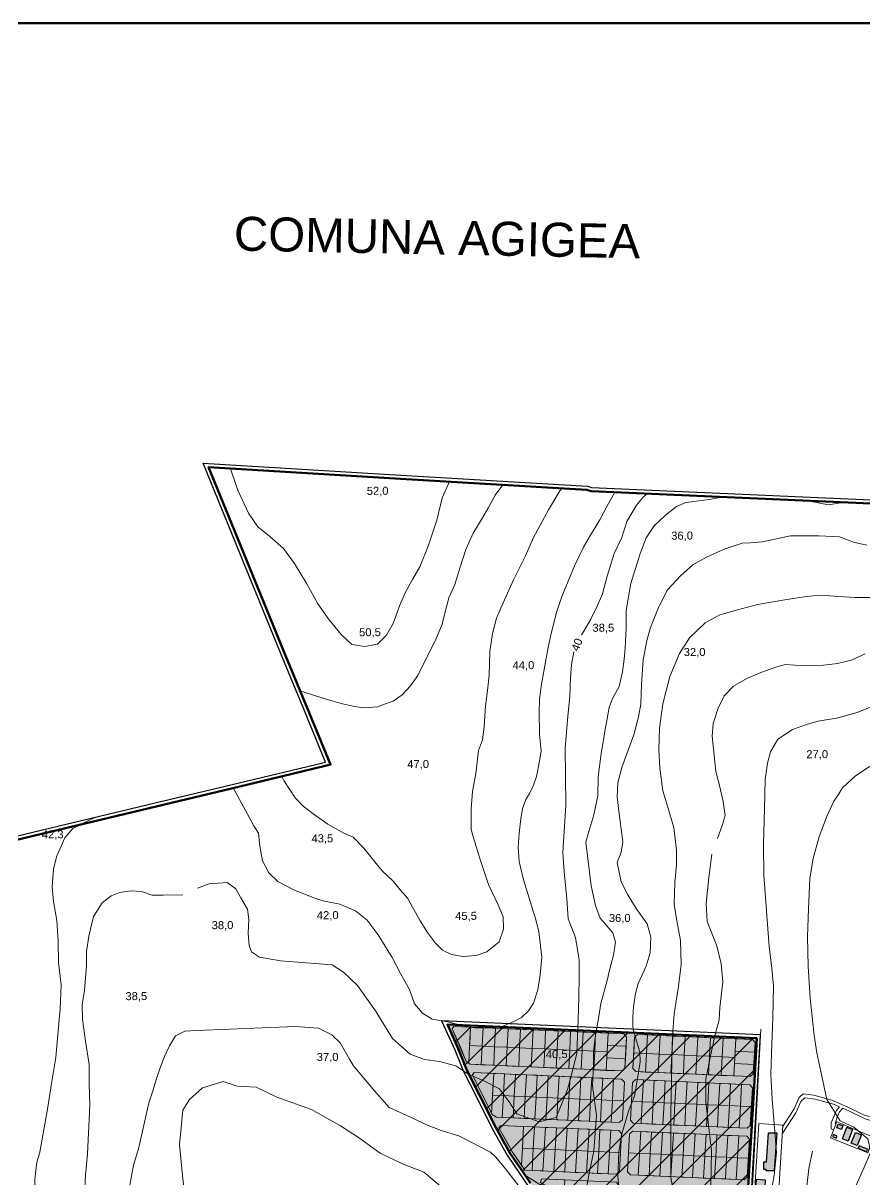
# Model space of a CAD drawing. Header units: metres. Extents: x 783184 to 1587399, y 282652 to 580595.
# Drawn here: x 786618 to 787775, y 290953 to 292543 of the extents above; entities that cross this region are included whole.
import ezdxf

# ---------------------------------------------------------------- set-up
doc = ezdxf.new("R2010")
doc.units = ezdxf.units.M
doc.header["$LTSCALE"] = 0.5
for name, color, linetype in [('atrageri in intravilan', 18, 'CONTINUOUS'), ('cladiri', 18, 'CONTINUOUS'), ('curbe  de nivelI', 7, 'CONTINUOUS'), ('INDICATOR', 7, 'CONTINUOUS'), ('Legenda', 7, 'CONTINUOUS'), ('Limita intravilan propus', 5, 'CONTINUOUS'), ('strazi', 7, 'CONTINUOUS')]:
    doc.layers.add(name, color=color, linetype=linetype)
for name, color, linetype, lineweight in [('cote de nivel', 1, 'CONTINUOUS', 211), ('limita UAT', 92, 'CONTINUOUS', 0), ('Limite proprietati', 7, 'CONTINUOUS', 5)]:
    doc.layers.add(name, color=color, linetype=linetype, lineweight=lineweight)
doc.styles.add('arial', font='arial.ttf')
doc.styles.add('WMF-Arial0', font='arial.ttf')

msp = doc.modelspace()

# ---------------------------------------------------------------- hatches: boundary and pattern name
at = {"layer": 'atrageri in intravilan', "linetype": 'ByBlock', "lineweight": 30, "true_color": 0xffff66}
msp.add_hatch(color=51, dxfattribs=at).paths.add_polyline_path([(787622.819, 291089.142), (787626.221, 291147.73), (787200.876, 291166.532), (787215.809, 291133.85), (787227.791, 291103.978), (787245.229, 291069.62), (787267.483, 291025.199), (787287.192, 290989.503), (787305.485, 290962.905), (787314.96, 290948.756), (787324.583, 290934.385), (787337.51, 290912.87), (787346.978, 290891.575), (787353.599, 290867.695), (787357.706, 290843.217), (787359.309, 290796.625), (787362.016, 290759.053), (787360.53012, 290755.44407), (787365.03235, 290754.38587), (787388.51964, 290753.40557), (787421.87725, 290745.46328), (787488.9317, 290725.68441), (787528.7852, 290718.02846), (787529.95703, 290722.86798), (787538.96346, 290726.91124), (787569.11817, 290788.52623), (787571.32933, 290793.0486), (787599.47128, 290850.529), (787605.59416, 290886.63828), (787607.05698, 290894.81402), (787611.54047, 290894.86351)])
at = {"layer": 'atrageri in intravilan', "linetype": 'ByBlock', "lineweight": 30}
h = msp.add_hatch(dxfattribs=at)
h.set_pattern_fill('ANSI31', color=6, scale=10, style=0)
h.paths.add_polyline_path([(787622.819, 291089.142), (787626.221, 291147.73), (787200.876, 291166.532), (787215.809, 291133.85), (787227.791, 291103.978), (787245.229, 291069.62), (787267.483, 291025.199), (787287.192, 290989.503), (787305.485, 290962.905), (787314.96, 290948.756), (787324.583, 290934.385), (787337.51, 290912.87), (787346.978, 290891.575), (787353.599, 290867.695), (787357.706, 290843.217), (787359.309, 290796.625), (787362.016, 290759.053), (787360.53012, 290755.44407), (787365.03235, 290754.38587), (787388.51964, 290753.40557), (787421.87725, 290745.46328), (787488.9317, 290725.68441), (787528.7852, 290718.02846), (787529.95703, 290722.86798), (787538.96346, 290726.91124), (787569.11817, 290788.52623), (787571.32933, 290793.0486), (787599.47128, 290850.529), (787605.59416, 290886.63828), (787607.05698, 290894.81402), (787611.54047, 290894.86351)])
at = {"layer": 'cladiri', "lineweight": 30}
h = msp.add_hatch(color=256, dxfattribs=at)
h.paths.add_polyline_path([(787766.74746, 290999.76813), (787765.44442, 290996.42408), (787777.26464, 290991.8182), (787778.56769, 290995.16225)])
h.paths.add_polyline_path([(787770.09636, 291014.99824), (787761.93787, 291018.35512), (787755.91622, 291003.72024), (787764.07471, 291000.36336)])
h.paths.add_polyline_path([(787757.8295, 291022.38856), (787749.74594, 291025.41255), (787743.79872, 291009.51476), (787751.88227, 291006.49077)])
h.paths.add_polyline_path([(787744.46779, 291027.78978), (787738.00014, 291029.86988), (787736.2816, 291024.52645), (787742.74926, 291022.44635)])
h.paths.add_polyline_path([(787736.47326, 291013.09823), (787731.5668, 291015.25261), (787730.41739, 291012.63491), (787735.32385, 291010.48054)])
h = msp.add_hatch(color=256, dxfattribs=at)
h.paths.add_polyline_path([(787637.74821, 290953.23622), (787625.7485, 290953.8779), (787623.20197, 290906.25675), (787635.20168, 290905.61507)])
h.paths.add_polyline_path([(787653.79506, 291017.78225), (787642.30067, 291017.78225), (787639.42309, 290977.87313), (787635.8849, 290977.87313), (787635.8849, 290967.3801), (787638.96653, 290967.3801), (787638.96653, 290965.66925), (787650.03754, 290965.66925)])

# ---------------------------------------------------------------- linework, layer by layer
for points in [[(787738.00014, 291029.86988), (787744.46779, 291027.78978), (787742.74926, 291022.44635), (787736.2816, 291024.52645), (787738.00014, 291029.86988)], [(787730.41739, 291012.63491), (787735.32385, 291010.48054), (787736.47326, 291013.09823), (787731.5668, 291015.25261), (787730.41739, 291012.63491)], [(787743.79872, 291009.51476), (787749.74594, 291025.41255), (787757.8295, 291022.38856), (787751.88227, 291006.49077), (787743.79872, 291009.51476)], [(787755.91622, 291003.72024), (787761.93787, 291018.35512), (787770.09636, 291014.99824), (787764.07471, 291000.36336), (787755.91622, 291003.72024)], [(787765.44442, 290996.42408), (787777.26464, 290991.8182), (787778.56769, 290995.16225), (787766.74746, 290999.76813), (787765.44442, 290996.42408)], [(787623.20197, 290906.25675), (787625.7485, 290953.8779), (787637.74821, 290953.23622), (787635.20168, 290905.61507), (787623.20197, 290906.25675)]]:
    msp.add_lwpolyline(points, dxfattribs=at)
msp.add_lwpolyline([(787653.79506, 291017.78225), (787650.03754, 290965.66925), (787638.96653, 290965.66925), (787638.96653, 290967.3801), (787635.8849, 290967.3801), (787635.8849, 290977.87313), (787639.42309, 290977.87313), (787642.30067, 291017.78225), (787653.79506, 291017.78225)], close=True, dxfattribs=at)
at = {"layer": 'curbe  de nivelI', "color": 21, "lineweight": 5}
for points in [[(786902.80774, 291931.12697), (786904.30901, 291926.29935), (786912.70192, 291901.13384), (786927.7068, 291869.64662), (786940.29619, 291850.96312), (786957.08212, 291837.61778), (786975.77547, 291821.22206), (786990.65387, 291800.25077), (787007.82127, 291772.41617), (787022.69967, 291744.96291), (787038.43903, 291723.09936), (787054.84343, 291702.89068), (787069.72183, 291689.16401), (787086.88917, 291686.49497), (787104.81958, 291689.5453), (787117.0275, 291702.1281), (787126.18341, 291718.14252), (787135.33938, 291743.30803), (787143.35081, 291761.22892), (787152.88826, 291778.38725), (787163.1887, 291795.92685), (787174.31265, 291824.3559), (787186.52056, 291859.81641), (787193.769, 291890.70138), (787204.06944, 291914.34169)], [(786973.40153, 291507.83987), (786976.11746, 291501.95847), (786991.65775, 291478.4375), (787002.71744, 291467.06782), (787019.46502, 291454.11902), (787036.52858, 291442.11766), (787058.64796, 291429.8005), (787071.28767, 291424.43148), (787086.13927, 291408.95607), (787110.84226, 291378.25105), (787126.64188, 291363.40728), (787135.80559, 291352.0376), (787146.54932, 291339.72044), (787153.18517, 291328.03492), (787163.2969, 291309.40126), (787173.51237, 291293.14853), (787184.57206, 291278.3048), (787194.36782, 291268.83005), (787206.69151, 291262.82939), (787222.80704, 291259.98694), (787240.50258, 291261.56606), (787255.03821, 291266.61928), (787272.10177, 291280.19973), (787278.10562, 291297.8859), (787277.47363, 291314.62464), (787270.20584, 291332.31082), (787257.3112, 291359.29747), (787246.47375, 291392.34813), (787236.74777, 291423.45464), (787233.41666, 291434.69898), (787233.41666, 291463.30587), (787235.36183, 291486.91347), (787240.08586, 291511.90976), (787243.70501, 291543.42961), (787248.98475, 291558.14968), (787251.48575, 291575.92481), (787253.43092, 291604.80942), (787256.2492, 291626.06057), (787258.19443, 291646.89081), (787259.30598, 291679.66372), (787262.91846, 291704.10456), (787268.47612, 291725.49029), (787277.40372, 291746.48298), (787291.85366, 291778.14498), (787308.24877, 291810.91789), (787319.08623, 291836.19193), (787339.95723, 291874.10993), (787355.51871, 291900.49492), (787358.2338, 291903.74416)], [(787277.2056, 291908.72905), (787266.71025, 291894.59064), (787257.54481, 291877.60374), (787247.96212, 291861.18492), (787236.32599, 291842.02964), (787226.05877, 291819.68179), (787218.30131, 291795.2816), (787211.20527, 291771.41819), (787202.76335, 291753.17506), (787199.79727, 291741.08897), (787193.18065, 291715.77662), (787184.28241, 291694.11292), (787170.98165, 291668.18442), (787160.4863, 291646.29264), (787150.44728, 291632.15422), (787138.58296, 291620.06813), (787126.26237, 291611.17463), (787113.02908, 291606.61382), (787105.49981, 291603.19325), (787085.19357, 291601.825), (787070.95819, 291604.33316), (787054.987, 291608.20983), (787036.04974, 291613.68276), (787019.85037, 291618.47158), (787002.51027, 291623.94451), (786998.53045, 291625.4264)], [(786906.69898, 291491.84967), (786934.65886, 291439.90045), (786941.38647, 291429.8383), (786943.35755, 291411.77978), (786946.97116, 291391.75123), (786955.51241, 291375.33438), (786967.66733, 291363.18593), (786990.66304, 291351.36579), (787018.91497, 291340.20233), (787029.75582, 291336.59064), (787053.08006, 291331.99392), (787074.76171, 291323.12884), (787090.53024, 291310.32371), (787105.75474, 291289.83551), (787125.13684, 291258.6435), (787136.30622, 291236.97329), (787148.78961, 291214.64637), (787155.68831, 291195.2745), (787166.85764, 291182.14102), (787179.99809, 291173.93261), (787201.02273, 291170.32088), (787224.67551, 291164.41085), (787241.42952, 291161.4558), (787262.45422, 291162.76915), (787277.23716, 291164.41085), (787290.37762, 291169.66421), (787303.00428, 291176.50255), (787312.20259, 291185.36767), (787319.42983, 291195.87445), (787325.34299, 291214.26129), (787328.2996, 291234.94651), (787330.92768, 291259.24346), (787326.66188, 291294.12304), (787323.04827, 291309.22655), (787305.63725, 291365.70049), (787299.72432, 291390.75543), (787298.08178, 291410.45566), (787299.72432, 291429.49917), (787302.02387, 291449.52772), (787304.00608, 291463.42102), (787308.93377, 291475.89783), (787313.86139, 291484.43459), (787319.11755, 291495.92637), (787323.38817, 291507.41815), (787327.66314, 291528.50002), (787329.96275, 291542.94685), (787327.66314, 291565.93044), (787327.01048, 291596.90397), (787327.33902, 291613.64914), (787329.63856, 291632.03598), (787333.90919, 291654.69126), (787339.51925, 291685.02506), (787343.78987, 291704.06858), (787350.68863, 291733.29056), (787358.24434, 291754.96081), (787375.6712, 291797.44754), (787387.82612, 291822.72948), (787397.68143, 291839.47469), (787410.51866, 291860.58693), (787420.0455, 291878.64545), (787431.00491, 291898.53491)], [(787476.14932, 291896.53657), (787470.09192, 291891.82776), (787460.66423, 291880.6918), (787447.37966, 291857.99156), (787440.52318, 291836.14795), (787430.18248, 291814.11733), (787420.32622, 291783.27929), (787413.89819, 291758.86585), (787406.6132, 291741.7336), (787398.04253, 291723.74475), (787385.18654, 291701.90114)], [(787402.15601, 290992.30779), (787406.06528, 291041.61238), (787400.14962, 291082.46244), (787401.76298, 291109.87499), (787401.76298, 291128.68751), (787403.91413, 291149.11252), (787409.29195, 291177.60007), (787411.98089, 291195.33759), (787420.62926, 291227.23073), (787424.39378, 291243.35575), (787429.23381, 291262.16827), (787431.92275, 291279.90579), (787428.15823, 291292.80584), (787420.09148, 291302.48084), (787410.94914, 291312.69336), (787404.49569, 291330.43088), (787398.59616, 291357.48575), (787391.06713, 291417.14836), (787395.36944, 291432.19838), (787402.36062, 291454.7734), (787407.76976, 291481.26958), (787408.30755, 291507.06964), (787412.07206, 291539.31966), (787418.02917, 291574.46048), (787423.40705, 291602.41051), (787427.70935, 291614.77304), (787436.85168, 291631.43555), (787441.69171, 291651.32308), (787443.84286, 291669.06059), (787445.45623, 291684.11062), (787446.5318, 291711.52317), (787446.5318, 291736.24819), (787453.01741, 291773.03734), (787465.92426, 291814.42491), (787473.99102, 291835.92492), (787485.2845, 291852.04995), (787500.88029, 291867.09997), (787515.93822, 291878.92498), (787528.84507, 291884.3), (787560.57437, 291888.60002), (787580.49174, 291891.91781)], [(787698.60396, 291886.68951), (787700.93626, 291885.91249), (787724.5988, 291881.07499), (787744.49689, 291884.3), (787745.79925, 291884.60039)], [(787777.26288, 291825.76319), (787758.90366, 291829.89184), (787740.08549, 291837.23165), (787711.62865, 291838.60786), (787672.61531, 291838.60786), (787633.94003, 291830.3487), (787617.41677, 291828.97248), (787605.94225, 291828.51377), (787581.15727, 291820.25646), (787557.2903, 291809.24675), (787538.47207, 291798.6958), (787521.48981, 291783.55744), (787503.58959, 291764.29046), (787491.19713, 291739.97733), (787480.11099, 291712.69586), (787475.06224, 291694.80507), (787470.01344, 291668.19828), (787467.71853, 291634.71041), (787466.80058, 291607.18613), (787463.58773, 291589.75408), (787457.16197, 291564.98223), (787449.35931, 291543.88029), (787441.09765, 291521.40216), (787435.12256, 291499.57561), (787434.20455, 291479.84988), (787436.49945, 291460.12415), (787439.71236, 291435.3523), (787442.00726, 291417.92026), (787439.71236, 291403.69936), (787434.20455, 291389.47851), (787439.71576, 291362.63829), (787448.89537, 291344.7475), (787460.36988, 291325.93923), (787475.51625, 291305.29604), (787480.56506, 291286.94653), (787479.64705, 291265.38583), (787474.13929, 291247.03632), (787463.12379, 291223.18197), (787459.45193, 291209.41983), (787456.69802, 291191.52903), (787455.78121, 291176.59482), (787455.78121, 291162.37392), (787460.83001, 291143.56566), (787465.41982, 291128.88605), (787465.87882, 291115.12391), (787461.74796, 291089.89334), (787458.07611, 291068.33264), (787449.81451, 291047.68945), (787440.6349, 291016.49526), (787436.46985, 290990.93576)], [(787507.8586, 290991.14882), (787507.85915, 291044.93723), (787508.82145, 291089.21102), (787509.37484, 291120.4584), (787510.20091, 291151.0165), (787512.69095, 291181.43432), (787518.22437, 291216.00003), (787522.09661, 291248.77411), (787521.54328, 291281.9572), (787516.28653, 291309.33322), (787512.4131, 291332.00833), (787513.51886, 291361.75939), (787516.00891, 291386.37017), (787515.73224, 291406.55655), (787512.13554, 291437.52741), (787503.55868, 291466.83912), (787497.17752, 291488.02584), (787492.75082, 291519.27325), (787491.6441, 291544.7136), (787492.4741, 291574.0253), (787496.90175, 291607.31518), (787506.86193, 291644.92268), (787519.89056, 291676.83292), (787533.72416, 291698.40195), (787555.30451, 291718.86483), (787575.22493, 291729.92584), (787599.57205, 291736.56247), (787626.96254, 291744.02863), (787664.7244, 291750.44628), (787694.05161, 291755.14719), (787713.41864, 291757.08287), (787739.14908, 291755.14719), (787760.72949, 291753.76457), (787784.52328, 291753.76457)], [(787374.87508, 291679.04827), (787371.44684, 291661.48772), (787370.16124, 291643.92717), (787369.30415, 291618.2288), (787366.30442, 291589.96059), (787362.86868, 291546.54206), (787363.72571, 291468.16203), (787359.44038, 291403.28682), (787361.58307, 291376.73185), (787365.01131, 291339.46922), (787366.72543, 291312.05765), (787377.01022, 291286.35927), (787382.17366, 291255.699), (787382.17366, 291232.57046), (787381.74508, 291203.87395), (787380.45954, 291172.60762), (787378.74536, 291127.20716), (787371.4603, 291097.65406), (787365.88942, 291077.09538), (787350.48717, 291038.68251)], [(787572.14863, 291422.42722), (787578.76167, 291440.40523), (787582.72949, 291454.00383), (787580.08426, 291473.03937), (787574.7938, 291495.2475), (787570.0148, 291514.40894), (787564.98886, 291563.05532), (787566.31151, 291580.50458), (787573.18907, 291601.6552), (787581.13774, 291618.41377), (787594.09931, 291631.89729), (787612.61586, 291642.20823), (787631.92602, 291650.66844), (787653.61689, 291658.33555), (787665.78491, 291661.77253), (787692.23715, 291659.92184), (787717.89584, 291660.71498), (787737.20594, 291662.83007), (787756.58398, 291667.64072), (787775.10053, 291676.36532)], [(787653.46433, 290990.56214), (787647.37424, 291064.30132), (787645.32325, 291098.04361), (787646.17957, 291127.4514), (787648.19274, 291175.45356), (787649.04543, 291219.85505), (787646.74475, 291243.71242), (787643.29364, 291273.89341), (787635.78522, 291371.79084), (787635.49646, 291415.00308), (787636.64683, 291463.29266), (787637.50577, 291503.69546), (787640.95682, 291526.11563), (787644.98311, 291541.34986), (787655.33631, 291559.17102), (787675.46765, 291572.39317), (787695.8865, 291579.57911), (787710.55361, 291583.89069), (787735.8615, 291587.91482), (787764.11176, 291595.44407), (787788.84452, 291605.5044)], [(787932.28349, 291592.7095), (787862.26949, 291569.27283), (787826.37747, 291553.26171), (787808.55759, 291542.81289), (787791.2129, 291527.1397), (787775.50576, 291517.81266), (787761.24983, 291508.07625), (787751.03311, 291498.57734), (787743.66755, 291491.45317), (787738.67799, 291482.66668), (787732.26283, 291473.88014), (787721.94988, 291451.94318), (787711.49556, 291423.44641), (787703.65479, 291394.94965), (787698.90284, 291367.64028), (787697.2547, 291325.46997), (787696.06669, 291286.99935), (787696.77949, 291246.62894), (787699.40388, 291202.77821), (787705.10624, 291151.48406), (787708.67025, 291127.49928)], [(786640.59019, 290991.07412), (786651.45712, 291050.49508), (786656.61395, 291085.63648), (786662.70832, 291121.24641), (786665.05229, 291147.48533), (786668.80269, 291188.24934), (786670.20758, 291221.16909), (786666.45718, 291252.0935), (786665.98835, 291281.14372), (786664.11356, 291309.83051), (786659.42556, 291335.60088), (786657.55036, 291355.74862), (786659.42556, 291380.23693), (786663.64473, 291397.10479), (786670.20793, 291411.62992), (786674.89594, 291423.3437), (786686.14714, 291435.9946), (786704.00942, 291445.52306), (786716.5731, 291451.41401)], [(787563.95437, 290992.6996), (787556.16857, 291060.26984), (787556.16857, 291092.03575), (787564.2542, 291132.02858), (787569.64113, 291154.64158), (787574.48932, 291172.94736), (787575.56668, 291190.17632), (787579.33751, 291225.17266), (787577.18279, 291249.93927), (787571.22043, 291274.91246), (787557.75317, 291308.29355), (787556.67581, 291333.06019), (787560.44664, 291368.59493), (787564.21294, 291401.01223)], [(787350.48717, 291038.68251), (787327.02662, 291033.07024), (787296.3729, 291043.82024), (787286.69278, 291058.87026), (787272.71036, 291078.2203), (787250.12339, 291089.50783), (787230.22536, 291098.10783), (787212.47843, 291109.93284), (787189.89146, 291115.84534), (787169.45564, 291118.53287), (787149.55756, 291126.05786), (787137.72634, 291136.27039), (787125.35729, 291147.55788), (787102.11135, 291185.37815), (787077.37323, 291220.31569), (787058.01299, 291238.59073), (787042.41721, 291248.80325), (786971.34693, 291254.21775), (786942.84429, 291259.05525), (786931.55081, 291266.58024), (786928.32408, 291275.18027), (786927.24851, 291292.38027), (786927.7863, 291311.19282), (786926.17299, 291325.16784), (786917.0306, 291340.75535), (786910.03942, 291353.11788), (786898.20815, 291361.71788), (786873.47003, 291360.10539), (786857.25648, 291354.14682)], [(786837.31016, 291345.11678), (786810.42089, 291344.57926), (786795.36295, 291344.57926), (786780.30496, 291349.4168), (786766.86032, 291350.4918), (786750.18896, 291348.34179), (786738.89548, 291343.50429), (786726.52642, 291333.82926), (786714.69521, 291315.01674), (786708.18232, 291288.01811), (786704.9556, 291267.05558), (786704.9556, 291247.70554), (786702.26666, 291213.30552), (786699.03999, 291193.95548), (786699.57778, 291174.06795), (786703.34223, 291143.96791), (786708.72011, 291111.71785), (786708.72011, 291085.38034), (786709.2579, 291055.81778), (786706.40193, 290988.85226)], [(786776.91173, 290997.35824), (786790.46516, 291058.77807), (786796.38077, 291077.05311), (786801.75864, 291093.71562), (786807.67425, 291110.91565), (786811.97655, 291122.74066), (786818.96773, 291137.2532), (786827.03455, 291151.22822), (786839.9414, 291157.6782), (786856.07491, 291158.21572), (786992.13456, 291164.12823), (787023.86386, 291161.44074), (787042.14852, 291152.30322), (787053.442, 291141.55321), (787066.34885, 291118.97816), (787071.72673, 291109.84064), (787085.70909, 291093.17813), (787100.76709, 291075.44062), (787120.88414, 291052.73324), (787155.30238, 291037.14573), (787171.43595, 291029.08322), (787192.40955, 291021.02071), (787216.60988, 291013.49568), (787260.01122, 290991.02246)], [(787708.67025, 291127.49928), (787722.46385, 291063.58694), (787740.57737, 291034.04893), (787759.64421, 291025.47339), (787778.71105, 291009.27512), (787783.05885, 290991.61099)], [(787197.02193, 290939.89567), (787168.65131, 290963.71436), (787139.14588, 290975.05661), (787108.50561, 290989.80152), (787080.135, 291010.21758), (787054.03404, 291027.23093), (787014.31516, 291049.91543), (786966.65255, 291066.92881), (786938.28194, 291080.53949), (786912.18098, 291081.67373), (786892.88899, 291088.47907), (786864.51837, 291079.40529), (786846.36114, 291063.52614), (786837.28259, 291048.78123), (786832.74328, 291001.14377), (786837.28259, 290954.64059), (786845.22638, 290895.66089)], [(786776.91173, 290997.35824), (786769.51121, 290973.15117), (786763.4562, 290940.87506)], [(786706.40193, 290988.85226), (786703.458, 290959.42813), (786701.986, 290932.9464), (786699.04202, 290907.20029), (786693.89007, 290882.18981), (786689.47409, 290855.70807), (786680.64218, 290823.34152), (786675.49024, 290787.29695), (786670.33829, 290757.87283), (786665.92237, 290732.86234), (786662.97838, 290714.47227), (786662.97838, 290694.61097), (786661.50638, 290660.77321), (786660.77042, 290635.0271), (786653.41051, 290615.9014), (786642.37058, 290591.6265), (786631.33072, 290585.00609), (786615.87488, 290579.12124), (786589.37917, 290582.06367), (786561.41146, 290590.15529), (786521.66787, 290609.28099)], [(786640.59019, 290991.07412), (786636.8218, 290977.51514), (786633.99554, 290953.78694), (786633.24183, 290930.62368)], [(787260.01122, 290991.02246), (787267.38369, 290984.50414), (787280.71084, 290968.34998), (787291.62773, 290954.17965), (787299.70908, 290943.97699), (787307.85176, 290937.54658), (787320.7536, 290929.89461), (787341.73673, 290920.25879), (787360.0261, 290914.59067), (787372.3608, 290913.45701), (787381.57638, 290915.866), (787386.68039, 290921.53412), (787391.07553, 290935.98783), (787395.61246, 290962.48633), (787402.15601, 290992.30779)], [(787436.46985, 290990.93576), (787435.33503, 290958.04326), (787439.87434, 290907.00313)], [(787563.95437, 290992.6996), (787562.50954, 290921.93953), (787555.28528, 290830.96231), (787543.00411, 290766.70062), (787527.83321, 290719.7679), (787506.1605, 290687.27605)], [(787507.8586, 290991.14882), (787508.12652, 290956.33956), (787512.9488, 290928.49212)], [(787653.46433, 290990.56214), (787650.17614, 290959.57618), (787643.13018, 290921.07846)], [(787702.87142, 290992.61858), (787697.87436, 290968.7563), (787693.98777, 290936.01508)], [(787783.05885, 290991.61099), (787773.24498, 290969.37797), (787760.48689, 290940.60579)]]:
    msp.add_lwpolyline(points, dxfattribs=at)
at = {"layer": 'INDICATOR', "color": 0, "lineweight": 100}
msp.add_lwpolyline([(783183.90475, 284333.37838), (783183.90475, 292543.37838), (794773.90475, 292543.37838), (794773.90475, 284333.37838)], close=True, dxfattribs=at)
at = {"layer": 'Limita intravilan propus', "color": 0, "lineweight": 25}
msp.add_lwpolyline([(787616.5521, 290894.91883), (787627.8106, 291088.85222), (787631.50647, 291152.50124), (787192.9315, 291171.88806), (787211.21227, 291131.87923), (787223.23253, 291101.91183), (787240.76447, 291067.36874), (787263.05747, 291022.8699), (787282.93337, 290986.87162), (787301.34773, 290960.09716), (787310.80549, 290945.9739)], dxfattribs=at)
msp.add_lwpolyline([(787616.5521, 290894.91883), (787627.8106, 291088.85222), (787631.50647, 291152.50124), (787192.9315, 291171.88806), (787211.21227, 291131.87923), (787223.23253, 291101.91183), (787240.76447, 291067.36874), (787263.05747, 291022.8699), (787282.93337, 290986.87162), (787301.34773, 290960.09716), (787310.80549, 290945.9739)], dxfattribs=at)
at = {"layer": 'Limita intravilan propus', "color": 0, "lineweight": 50}
msp.add_lwpolyline([(787611.25, 290889.86), (787622.819, 291089.142), (787626.221, 291147.73), (787200.876, 291166.532), (787215.809, 291133.85), (787227.791, 291103.978), (787245.229, 291069.62), (787267.483, 291025.199), (787287.192, 290989.503), (787305.485, 290962.905), (787314.96, 290948.756)], dxfattribs=at)
at = {"layer": 'Limita intravilan propus', "color": 1, "lineweight": 211}
msp.add_lwpolyline([(787611.25, 290889.86), (787622.819, 291089.142), (787626.221, 291147.73), (787200.876, 291166.532), (787215.809, 291133.85), (787227.791, 291103.978), (787245.229, 291069.62), (787267.483, 291025.199), (787287.192, 290989.503), (787305.485, 290962.905), (787314.96, 290948.756)], dxfattribs=at)
msp.add_lwpolyline([(787611.25, 290889.86), (787622.819, 291089.142), (787626.221, 291147.73), (787200.876, 291166.532), (787215.809, 291133.85), (787227.791, 291103.978), (787245.229, 291069.62), (787267.483, 291025.199), (787287.192, 290989.503), (787305.485, 290962.905), (787314.96, 290948.756)], dxfattribs=at)
at = {"layer": 'limita UAT', "color": 0, "linetype": 'Continuous', "lineweight": 25, "flags": 128}
msp.add_lwpolyline([(785372.45515, 291129.20122), (785600.97441, 291183.98224), (785839.78447, 291241.22726), (785920.30797, 291260.52951), (786078.59447, 291298.47226), (786225.75475, 291333.75183), (786261.02435, 291342.20723), (786443.45435, 291385.94223), (786589.24948, 291420.8921), (786621.45443, 291428.61225), (786799.45443, 291471.28225), (786914.6494, 291498.89724), (787029.78321, 291526.49757), (787033.5053, 291527.48953), (787003.61175, 291599.98698), (786971.54219, 291677.76163), (786919.81026, 291804.40884), (786865.07533, 291938.40784), (787136.879, 291922.04296), (787393.50307, 291906.63565), (787399.19283, 291904.94799), (787751.80111, 291889.33961), (788105.02211, 291873.70411)], dxfattribs=at)
at = {"layer": 'limita UAT', "color": 40, "linetype": 'Continuous', "lineweight": 211, "flags": 128}
msp.add_lwpolyline([(785373.625, 291124.34), (785602.14, 291179.12), (785840.95, 291236.365), (785921.4735, 291255.66725), (786079.76, 291293.61), (786226.9204, 291328.8896), (786262.19, 291337.345), (786444.62, 291381.08), (786590.41505, 291416.02985), (786622.62, 291423.75), (786800.62, 291466.42), (786915.815, 291494.035), (787031.01, 291521.65), (787040.3006, 291524.126), (787008.2342, 291601.893), (786976.1678, 291679.66), (786924.439, 291806.29955), (786872.7102, 291932.9391), (787136.5785, 291917.052), (787392.631, 291901.679), (787398.359, 291899.98), (787751.58, 291884.3445), (788104.801, 291868.709)], dxfattribs=at)
at = {"layer": 'Limite proprietati', "color": 0, "lineweight": 5}
for points in [[(787201.89, 291164.3), (787200.88, 291166.53), (787458.3, 291155.15)], [(787227.80284, 291106.60214), (787226.72, 291106.65), (787215.81, 291133.85), (787210.98, 291144.42), (787207.16, 291152.78), (787205.63, 291156.13), (787201.89, 291164.3)], [(787232.88, 291163.12), (787231.63, 291139.69), (787231.53, 291137.64), (787230.25, 291113.45), (787226.82, 291115.87), (787219.03, 291135.3), (787212.48, 291149.65), (787207.44, 291160.68), (787209.77, 291164.14), (787232.88, 291163.12), (787232.88, 291163.12)], [(787250.06, 291162.36), (787248.71, 291136.84), (787231.53, 291137.64), (787232.88, 291163.12), (787250.06, 291162.36), (787250.06, 291162.36)], [(787250.06, 291162.36), (787267.25, 291161.6), (787265.9, 291136.08), (787248.72, 291136.84), (787250.06, 291162.36), (787250.06, 291162.36)], [(787267.25, 291161.6), (787284.43, 291160.84), (787283.08, 291135.36), (787265.9, 291136.08), (787267.25, 291161.6), (787267.25, 291161.6)], [(787284.43, 291160.84), (787301.62, 291160.08), (787300.26, 291134.56), (787283.08, 291135.32), (787284.43, 291160.84), (787284.43, 291160.84)], [(787301.62, 291160.08), (787318.8, 291159.32), (787317.45, 291133.8), (787300.26, 291134.56), (787301.62, 291160.08), (787301.62, 291160.08)], [(787318.8, 291159.32), (787335.98, 291158.56), (787334.63, 291133.04), (787317.45, 291133.8), (787318.8, 291159.32), (787318.8, 291159.32)], [(787335.98, 291158.56), (787353.17, 291157.8), (787351.82, 291132.28), (787334.63, 291133.04), (787335.98, 291158.56), (787335.98, 291158.56)], [(787353.17, 291157.8), (787370.35, 291157.04), (787369, 291131.52), (787351.82, 291132.28), (787353.17, 291157.8), (787353.17, 291157.8)], [(787370.35, 291157.04), (787387.53, 291156.28), (787386.18, 291130.76), (787369, 291131.52), (787370.35, 291157.04), (787370.35, 291157.04)], [(787387.53, 291156.28), (787404.72, 291155.52), (787403.37, 291130), (787386.18, 291130.76), (787387.53, 291156.28), (787387.53, 291156.28)], [(787404.72, 291155.52), (787421.9, 291154.76), (787420.55, 291129.24), (787403.37, 291130), (787404.72, 291155.52), (787404.72, 291155.52)], [(787421.9, 291154.76), (787443.23, 291153.82), (787447.05, 291149.64), (787446.47, 291136.67), (787421, 291137.8), (787421.9, 291154.76), (787421.9, 291154.76)], [(787458.3, 291155.15), (787626.22, 291147.73), (787622.82, 291089.14)], [(787421, 291137.8), (787446.47, 291136.67), (787445.72, 291119.63), (787420.1, 291120.76), (787421, 291137.8), (787421, 291137.8)], [(787455.94, 291106.1), (787459.95, 291101.92), (787473.12, 291101.34), (787490.49, 291100.57), (787507.87, 291099.8), (787525.24, 291099.03), (787542.61, 291098.26), (787559.99, 291097.5), (787577.36, 291096.73), (787594.73, 291095.96), (787617.15, 291094.97), (787621.39, 291098.8), (787622.13, 291111.83), (787623.12, 291128.86), (787623.87, 291141.83), (787620.11, 291146), (787597.44, 291147), (787580.06, 291147.77), (787562.69, 291148.54), (787545.32, 291149.3), (787527.94, 291150.07), (787510.57, 291150.84), (787493.19, 291151.61), (787475.82, 291152.38), (787462.21, 291152.98), (787458.03, 291149.16)], [(787458.03, 291149.16), (787457.08, 291127.63), (787455.94, 291106.1)], [(787462.21, 291152.98), (787475.82, 291152.38), (787474.47, 291126.86), (787457.08, 291127.63), (787458.03, 291149.16), (787462.21, 291152.98), (787462.21, 291152.98)], [(787475.82, 291152.38), (787493.2, 291151.61), (787491.84, 291126.09), (787474.47, 291126.86), (787475.82, 291152.38), (787475.82, 291152.38)], [(787493.2, 291151.61), (787510.57, 291150.84), (787509.22, 291125.32), (787491.84, 291126.09), (787493.2, 291151.61), (787493.2, 291151.61)], [(787510.57, 291150.84), (787527.94, 291150.07), (787526.59, 291124.55), (787509.22, 291125.32), (787510.57, 291150.84), (787510.57, 291150.84)], [(787527.94, 291150.07), (787545.32, 291149.3), (787543.96, 291123.79), (787526.59, 291124.55), (787527.94, 291150.07), (787527.94, 291150.07)], [(787545.32, 291149.3), (787562.69, 291148.54), (787561.34, 291123.02), (787543.96, 291123.78), (787545.32, 291149.3), (787545.32, 291149.3)], [(787562.69, 291148.54), (787580.06, 291147.77), (787578.71, 291122.25), (787561.34, 291123.02), (787562.69, 291148.54), (787562.69, 291148.54)], [(787580.06, 291147.77), (787597.44, 291147), (787596.09, 291121.48), (787578.71, 291122.25), (787580.06, 291147.77), (787580.06, 291147.77)], [(787597.44, 291147), (787620.11, 291146), (787623.88, 291141.83), (787623.12, 291128.86), (787596.54, 291130.04), (787597.44, 291147), (787597.44, 291147)], [(787231.53, 291137.64), (787248.71, 291136.84), (787247.36, 291111.32), (787232.31, 291111.99), (787230.25, 291113.45), (787231.53, 291137.64), (787231.53, 291137.64)], [(787248.71, 291136.84), (787265.9, 291136.08), (787264.54, 291110.56), (787247.36, 291111.32), (787248.71, 291136.84), (787248.71, 291136.84)], [(787265.9, 291136.08), (787283.08, 291135.32), (787281.73, 291109.8), (787264.54, 291110.56), (787265.9, 291136.08), (787265.9, 291136.08)], [(787300.26, 291134.56), (787298.91, 291109.04), (787281.73, 291109.8), (787283.08, 291135.32), (787300.26, 291134.56), (787300.26, 291134.56)], [(787298.91, 291109.04), (787300.26, 291134.56), (787300.26, 291134.56)], [(787300.26, 291134.56), (787317.45, 291133.8), (787316.1, 291108.28)], [(787317.45, 291133.8), (787334.63, 291133.04), (787333.28, 291107.5), (787316.1, 291108.28), (787317.45, 291133.8), (787317.45, 291133.8)], [(787334.63, 291133.04), (787351.82, 291132.28), (787350.46, 291106.76), (787333.28, 291107.52), (787334.63, 291133.04), (787334.63, 291133.04)], [(787351.82, 291132.28), (787369, 291131.52), (787367.65, 291106), (787350.46, 291106.76), (787351.82, 291132.28), (787351.82, 291132.28)], [(787369, 291131.52), (787386.18, 291130.76), (787384.83, 291105.24), (787367.65, 291106), (787369, 291131.52), (787369, 291131.52)], [(787384.83, 291105.24), (787386.18, 291130.76), (787386.18, 291130.76)], [(787386.18, 291130.76), (787403.37, 291130), (787402.02, 291104.48)], [(787403.37, 291130), (787420.55, 291129.24), (787419.2, 291103.65), (787402.02, 291104.48), (787403.37, 291130), (787403.37, 291130)], [(787457.08, 291127.62), (787474.47, 291126.86), (787473.12, 291101.34), (787459.77, 291101.93), (787455.94, 291106.1), (787457.08, 291127.62), (787457.08, 291127.62)], [(787474.47, 291126.86), (787491.84, 291126.09), (787490.49, 291100.57), (787473.12, 291101.34), (787474.47, 291126.86), (787474.47, 291126.86)], [(787491.84, 291126.09), (787509.22, 291125.32), (787507.87, 291099.8), (787490.49, 291100.57), (787491.84, 291126.09), (787491.84, 291126.09)], [(787509.22, 291125.32), (787526.59, 291124.55), (787525.24, 291099.03), (787507.87, 291099.8), (787509.22, 291125.32), (787509.22, 291125.32)], [(787526.59, 291124.55), (787543.96, 291123.78), (787542.61, 291098.27), (787525.24, 291099.03), (787526.59, 291124.55), (787526.59, 291124.55)], [(787543.96, 291123.78), (787561.34, 291123.02), (787559.99, 291097.5), (787542.61, 291098.27), (787543.96, 291123.78), (787543.96, 291123.78)], [(787561.34, 291123.02), (787578.71, 291122.25), (787577.36, 291096.73), (787559.99, 291097.5), (787561.34, 291123.02), (787561.34, 291123.02)], [(787578.71, 291122.25), (787596.09, 291121.48), (787594.73, 291095.96), (787577.36, 291096.73), (787578.71, 291122.25), (787578.71, 291122.25)], [(787596.54, 291130.04), (787623.12, 291128.86), (787622.13, 291111.83), (787595.64, 291113), (787596.54, 291130.04), (787596.54, 291130.04)], [(787445.58, 290906.29), (787381.93, 290912.6), (787327.99, 290946.48), (787308.14, 290958.94), (787287.19, 290989.5), (787267.48, 291025.2), (787245.23, 291069.62), (787229.29, 291101.03), (787227.79, 291103.98), (787227.79, 291106.61), (787227.80284, 291106.60214)], [(787227.79483, 291106.6025), (787227.79, 291106.61)], [(787420.1, 291120.76), (787445.72, 291119.63), (787445.03, 291106.59), (787440.97, 291102.76), (787419.2, 291103.65), (787420.1, 291120.76), (787420.1, 291120.76)], [(787595.64, 291113), (787622.13, 291111.83), (787621.39, 291098.8), (787617.15, 291094.97), (787594.73, 291095.96), (787595.64, 291113), (787595.64, 291113)], [(787237.5, 291100.67), (787264.55, 291099.47), (787261.64, 291044.67), (787235.29, 291097.27), (787237.5, 291100.67), (787237.5, 291100.67)], [(787264.55, 291099.47), (787279.53, 291098.81), (787277.95, 291068.85), (787262.96, 291069.52), (787264.55, 291099.47), (787264.55, 291099.47)], [(787279.53, 291098.81), (787294.52, 291098.15), (787292.93, 291068.19), (787277.95, 291068.85), (787279.53, 291098.81), (787279.53, 291098.81)], [(787294.52, 291098.15), (787309.51, 291097.49), (787307.92, 291067.53), (787292.93, 291068.19), (787294.52, 291098.15), (787294.52, 291098.15)], [(787309.51, 291097.49), (787324.49, 291096.82), (787322.9, 291066.87), (787307.92, 291067.53), (787309.51, 291097.49), (787309.51, 291097.49)], [(787324.49, 291096.82), (787339.48, 291096.16), (787337.89, 291066.2), (787322.9, 291066.87), (787324.49, 291096.82), (787324.49, 291096.82)], [(787339.48, 291096.16), (787354.46, 291095.5), (787352.88, 291065.54), (787337.89, 291066.2), (787339.48, 291096.16), (787339.48, 291096.16)], [(787354.46, 291095.5), (787369.45, 291094.84), (787367.86, 291064.88), (787352.88, 291065.54), (787354.46, 291095.5), (787354.46, 291095.5)], [(787369.45, 291094.84), (787384.44, 291094.18), (787382.85, 291064.22), (787367.86, 291064.88), (787369.45, 291094.84), (787369.45, 291094.84)], [(787384.44, 291094.18), (787399.42, 291093.51), (787397.83, 291063.55), (787382.85, 291064.22), (787384.44, 291094.18), (787384.44, 291094.18)], [(787399.42, 291093.51), (787414.41, 291092.85), (787412.82, 291062.89), (787397.83, 291063.55), (787399.42, 291093.51), (787399.42, 291093.51)], [(787414.41, 291092.85), (787429.39, 291092.19), (787427.81, 291062.23), (787412.82, 291062.89), (787414.41, 291092.85), (787414.41, 291092.85)], [(787429.39, 291092.19), (787440.38, 291091.7), (787444.17, 291087.53), (787442.79, 291061.57), (787427.81, 291062.23), (787429.39, 291092.19), (787429.39, 291092.19)], [(787459.36, 291090.86), (787470.35, 291090.38), (787468.77, 291060.42), (787453.78, 291061.08), (787455.16, 291087.04), (787459.36, 291090.86), (787459.36, 291090.86)], [(787470.35, 291090.38), (787485.34, 291089.71), (787483.75, 291059.76), (787468.77, 291060.42), (787470.35, 291090.38), (787470.35, 291090.38)], [(787622.82, 291089.14), (787611.25, 290889.86), (787445.58, 290906.29)], [(787455.16, 291087.04), (787453.78, 291061.08), (787452.41, 291035.18)], [(787485.34, 291089.71), (787500.33, 291089.05), (787498.74, 291059.09), (787483.75, 291059.76), (787485.34, 291089.71), (787485.34, 291089.71)], [(787500.33, 291089.05), (787515.31, 291088.39), (787513.73, 291058.43), (787498.74, 291059.09), (787500.33, 291089.05), (787500.33, 291089.05)], [(787515.31, 291088.39), (787530.3, 291087.73), (787528.71, 291057.77), (787513.73, 291058.43), (787515.31, 291088.39), (787515.31, 291088.39)], [(787530.3, 291087.73), (787545.28, 291087.06), (787543.7, 291057.11), (787528.71, 291057.77), (787530.3, 291087.73), (787530.3, 291087.73)], [(787545.28, 291087.06), (787560.27, 291086.4), (787558.68, 291056.44), (787543.7, 291057.11), (787545.28, 291087.06), (787545.28, 291087.06)], [(787560.27, 291086.4), (787575.26, 291085.74), (787573.67, 291055.78), (787558.68, 291056.44), (787560.27, 291086.4), (787560.27, 291086.4)], [(787575.26, 291085.74), (787590.24, 291085.08), (787588.66, 291055.12), (787573.67, 291055.78), (787575.26, 291085.74), (787575.26, 291085.74)], [(787590.24, 291085.08), (787605.23, 291084.41), (787603.64, 291054.46), (787588.66, 291055.12), (787590.24, 291085.08), (787590.24, 291085.08)], [(787605.23, 291084.41), (787616.51, 291083.92), (787620.27, 291079.75), (787618.76, 291053.79), (787603.64, 291054.46), (787605.23, 291084.41), (787605.23, 291084.41)], [(787262.96, 291069.52), (787277.95, 291068.85), (787276.36, 291038.89), (787268.27, 291039.25), (787262.48, 291043), (787261.64, 291044.67), (787262.96, 291069.52), (787262.96, 291069.52)], [(787277.95, 291068.85), (787292.93, 291068.19), (787291.35, 291038.23), (787276.36, 291038.89), (787277.95, 291068.85), (787277.95, 291068.85)], [(787292.93, 291068.19), (787307.92, 291067.53), (787306.33, 291037.57), (787291.35, 291038.23), (787292.93, 291068.19), (787292.93, 291068.19)], [(787307.92, 291067.53), (787322.9, 291066.87), (787321.32, 291036.91), (787306.33, 291037.57), (787307.92, 291067.53), (787307.92, 291067.53)], [(787322.9, 291066.87), (787337.89, 291066.2), (787336.3, 291036.24), (787321.32, 291036.91), (787322.9, 291066.87), (787322.9, 291066.87)], [(787337.89, 291066.2), (787352.88, 291065.54), (787351.29, 291035.58), (787336.3, 291036.24), (787337.89, 291066.2), (787337.89, 291066.2)], [(787352.88, 291065.54), (787367.86, 291064.88), (787366.28, 291034.92), (787351.29, 291035.58), (787352.88, 291065.54), (787352.88, 291065.54)], [(787367.86, 291064.88), (787382.85, 291064.22), (787381.26, 291034.26), (787366.28, 291034.92), (787367.86, 291064.88), (787367.86, 291064.88)], [(787382.85, 291064.22), (787397.83, 291063.55), (787396.25, 291033.59), (787381.26, 291034.26), (787382.85, 291064.22), (787382.85, 291064.22)], [(787397.83, 291063.55), (787412.82, 291062.89), (787411.23, 291032.93), (787396.25, 291033.59), (787397.83, 291063.55), (787397.83, 291063.55)], [(787412.82, 291062.89), (787427.81, 291062.23), (787426.22, 291032.27), (787411.23, 291032.93), (787412.82, 291062.89), (787412.82, 291062.89)], [(787427.81, 291062.23), (787442.79, 291061.57), (787441.42, 291035.6), (787437.21, 291031.78), (787426.22, 291032.27), (787427.81, 291062.23), (787427.81, 291062.23)], [(787453.78, 291061.08), (787468.77, 291060.42), (787467.18, 291030.46), (787456.19, 291030.94), (787452.41, 291035.18), (787453.78, 291061.08), (787453.78, 291061.08)], [(787468.77, 291060.42), (787483.75, 291059.76), (787482.17, 291029.8), (787467.18, 291030.46), (787468.77, 291060.42), (787468.77, 291060.42)], [(787498.74, 291059.09), (787497.15, 291029.13), (787482.17, 291029.8), (787483.75, 291059.76), (787498.74, 291059.09), (787498.74, 291059.09)], [(787498.74, 291059.09), (787513.73, 291058.43), (787512.14, 291028.47), (787497.15, 291029.13), (787498.74, 291059.09), (787498.74, 291059.09)], [(787513.73, 291058.43), (787528.71, 291057.77), (787527.12, 291027.81), (787512.14, 291028.47), (787513.73, 291058.43), (787513.73, 291058.43)], [(787261.76084, 291046.94554), (787261.76087, 291046.94546)], [(787262.09766, 291053.28587), (787262.09753, 291053.28608)], [(787528.71, 291057.77), (787543.7, 291057.11), (787542.11, 291027.15), (787527.12, 291027.81), (787528.71, 291057.77), (787528.71, 291057.77)], [(787543.7, 291057.11), (787558.68, 291056.44), (787557.1, 291026.48), (787542.11, 291027.15), (787543.7, 291057.11), (787543.7, 291057.11)], [(787558.68, 291056.44), (787573.67, 291055.78), (787572.08, 291025.82), (787557.1, 291026.48), (787558.68, 291056.44), (787558.68, 291056.44)], [(787573.67, 291055.78), (787588.66, 291055.12), (787587.07, 291025.16), (787572.08, 291025.82), (787573.67, 291055.78), (787573.67, 291055.78)], [(787588.66, 291055.12), (787603.64, 291054.46), (787602.05, 291024.5), (787587.07, 291025.16), (787588.66, 291055.12), (787588.66, 291055.12)], [(787603.64, 291054.46), (787618.76, 291053.79), (787617.25, 291027.82), (787613.04, 291024.01), (787602.05, 291024.5), (787603.64, 291054.46), (787603.64, 291054.46)], [(787305.72, 291026.59), (787303.98, 290996.63), (787302.61, 290973.22), (787290.34, 290991.13), (787284.33, 291002.01), (787271.82, 291024.67), (787273.79, 291028), (787305.72, 291026.59), (787305.72, 291026.59)], [(787305.72, 291026.59), (787320.71, 291025.92), (787318.96, 290995.97), (787303.98, 290996.63), (787305.72, 291026.59), (787305.72, 291026.59)], [(787320.71, 291025.92), (787335.69, 291025.26), (787333.95, 290995.31), (787318.96, 290995.97), (787320.71, 291025.92), (787320.71, 291025.92)], [(787335.69, 291025.26), (787350.68, 291024.6), (787348.94, 290994.65), (787333.95, 290995.31), (787335.69, 291025.26), (787335.69, 291025.26)], [(787350.68, 291024.6), (787365.67, 291023.94), (787363.92, 290993.98), (787348.94, 290994.65), (787350.68, 291024.6), (787350.68, 291024.6)], [(787365.67, 291023.94), (787380.65, 291023.27), (787378.91, 290993.32), (787363.92, 290993.98), (787365.67, 291023.94), (787365.67, 291023.94)], [(787380.65, 291023.27), (787395.64, 291022.61), (787393.9, 290992.66), (787378.91, 290993.32), (787380.65, 291023.27), (787380.65, 291023.27)], [(787395.64, 291022.61), (787410.63, 291021.95), (787408.88, 290992), (787393.9, 290992.66), (787395.64, 291022.61), (787395.64, 291022.61)], [(787410.63, 291021.95), (787425.61, 291021.28), (787423.87, 290991.33), (787408.88, 290992), (787410.63, 291021.95), (787410.63, 291021.95)], [(787425.61, 291021.28), (787436.63, 291020.8), (787440.41, 291016.63), (787439.04, 290990.66), (787423.87, 290991.33), (787425.61, 291021.28), (787425.61, 291021.28)], [(787451.4, 291016.14), (787448.65, 290964.21)], [(787451.4, 291016.14), (787455.61, 291019.96), (787466.58, 291019.47), (787464.83, 290989.52), (787450.03, 290990.18), (787451.4, 291016.14), (787451.4, 291016.14)], [(787466.58, 291019.47), (787481.56, 291018.81), (787479.82, 290988.86), (787464.83, 290989.52), (787466.58, 291019.47), (787466.58, 291019.47)], [(787481.56, 291018.81), (787496.55, 291018.15), (787494.81, 290988.2), (787479.82, 290988.86), (787481.56, 291018.81), (787481.56, 291018.81)], [(787496.55, 291018.15), (787511.54, 291017.49), (787509.79, 290987.53), (787494.81, 290988.2), (787496.55, 291018.15), (787496.55, 291018.15)], [(787511.54, 291017.49), (787526.53, 291016.82), (787524.78, 290986.87), (787509.79, 290987.53), (787511.54, 291017.49), (787511.54, 291017.49)], [(787526.53, 291016.82), (787541.51, 291016.16), (787539.77, 290986.21), (787524.78, 290986.87), (787526.53, 291016.82), (787526.53, 291016.82)], [(787541.51, 291016.16), (787556.5, 291015.5), (787554.76, 290985.55), (787539.77, 290986.21), (787541.51, 291016.16), (787541.51, 291016.16)], [(787556.5, 291015.5), (787571.49, 291014.84), (787569.74, 290984.88), (787554.76, 290985.55), (787556.5, 291015.5), (787556.5, 291015.5)], [(787571.49, 291014.84), (787586.47, 291014.17), (787584.73, 290984.22), (787569.74, 290984.88), (787571.49, 291014.84), (787571.49, 291014.84)], [(787586.47, 291014.17), (787601.46, 291013.51), (787599.72, 290983.56), (787584.73, 290984.22), (787586.47, 291014.17), (787586.47, 291014.17)], [(787601.46, 291013.51), (787612.45, 291013.03), (787616.15, 291008.86), (787614.65, 290982.9), (787599.72, 290983.56), (787601.46, 291013.51), (787601.46, 291013.51)], [(787303.98, 290996.63), (787318.96, 290995.97), (787317.22, 290966.02), (787307.25, 290966.46), (787302.61, 290973.22), (787303.98, 290996.63), (787303.98, 290996.63)], [(787318.96, 290995.97), (787333.95, 290995.31), (787332.21, 290965.36), (787317.22, 290966.02), (787318.96, 290995.97), (787318.96, 290995.97)], [(787333.95, 290995.31), (787348.94, 290994.65), (787347.19, 290964.69), (787332.21, 290965.36), (787333.95, 290995.31), (787333.95, 290995.31)], [(787348.94, 290994.65), (787363.92, 290993.98), (787362.18, 290964.03), (787347.19, 290964.69), (787348.94, 290994.65), (787348.94, 290994.65)], [(787363.92, 290993.98), (787378.91, 290993.32), (787377.17, 290963.37), (787362.18, 290964.03), (787363.92, 290993.98), (787363.92, 290993.98)], [(787378.91, 290993.32), (787393.9, 290992.66), (787392.15, 290962.71), (787377.17, 290963.37), (787378.91, 290993.32), (787378.91, 290993.32)], [(787393.9, 290992.66), (787408.88, 290992), (787407.14, 290962.04), (787392.15, 290962.71), (787393.9, 290992.66), (787393.9, 290992.66)], [(787408.88, 290992), (787423.87, 290991.33), (787422.13, 290961.38), (787407.14, 290962.04), (787408.88, 290992), (787408.88, 290992)], [(787423.87, 290991.33), (787439.04, 290990.66), (787437.66, 290964.7), (787433.45, 290960.88), (787422.13, 290961.38), (787423.87, 290991.33), (787423.87, 290991.33)], [(787450.03, 290990.18), (787464.83, 290989.52), (787463.09, 290959.57), (787452.44, 290960.04), (787448.65, 290964.21), (787450.03, 290990.18), (787450.03, 290990.18)], [(787464.83, 290989.52), (787479.82, 290988.86), (787478.08, 290958.91), (787463.09, 290959.57), (787464.83, 290989.52), (787464.83, 290989.52)], [(787479.82, 290988.86), (787494.81, 290988.2), (787493.06, 290958.25), (787478.08, 290958.91), (787479.82, 290988.86), (787479.82, 290988.86)], [(787494.81, 290988.2), (787509.79, 290987.53), (787508.05, 290957.58), (787493.06, 290958.25), (787494.81, 290988.2), (787494.81, 290988.2)], [(787524.78, 290986.87), (787539.77, 290986.21), (787538.02, 290956.26), (787523.04, 290956.92), (787524.78, 290986.87), (787524.78, 290986.87)], [(787539.77, 290986.21), (787554.76, 290985.55), (787553.01, 290955.59), (787538.02, 290956.26), (787539.77, 290986.21), (787539.77, 290986.21)], [(787554.76, 290985.55), (787569.74, 290984.88), (787568, 290954.93), (787553.01, 290955.59), (787554.76, 290985.55), (787554.76, 290985.55)], [(787569.74, 290984.88), (787584.73, 290984.22), (787582.99, 290954.27), (787568, 290954.93), (787569.74, 290984.88), (787569.74, 290984.88)], [(787584.73, 290984.22), (787599.72, 290983.56), (787597.97, 290953.61), (787582.99, 290954.27), (787584.73, 290984.22), (787584.73, 290984.22)], [(787599.72, 290983.56), (787614.65, 290982.9), (787613.14, 290956.94), (787608.96, 290953.12), (787597.97, 290953.61), (787599.72, 290983.56), (787599.72, 290983.56)], [(787316.29698, 290966.06074), (787316.2976, 290966.05991)], [(787318.27329, 290965.97255), (787318.27258, 290965.97366)], [(787330.47, 290954.42), (787362.16, 290953.02), (787361.3, 290936.59), (787348.47, 290937.16), (787328.91, 290949.44), (787330.47, 290954.42), (787330.47, 290954.42)]]:
    msp.add_lwpolyline(points, dxfattribs=at)
for points in [[(787458.3, 291155.15), (787458.3, 291155.15)], [(787237.5, 291100.67), (787235.29, 291097.27), (787261.64, 291044.67), (787262.48, 291043), (787268.27, 291039.25), (787276.36, 291038.89), (787291.35, 291038.23), (787306.33, 291037.57), (787321.32, 291036.91), (787336.3, 291036.24), (787351.29, 291035.58), (787366.28, 291034.92), (787381.26, 291034.26), (787396.25, 291033.59), (787411.23, 291032.93), (787426.22, 291032.27), (787437.21, 291031.78), (787441.42, 291035.6), (787442.79, 291061.57), (787444.17, 291087.53), (787440.38, 291091.7), (787429.39, 291092.19), (787414.41, 291092.85), (787399.42, 291093.51), (787384.44, 291094.18), (787369.45, 291094.84), (787354.46, 291095.5), (787339.48, 291096.16), (787324.49, 291096.82), (787309.51, 291097.49), (787294.52, 291098.15), (787279.53, 291098.81), (787264.55, 291099.47), (787237.5, 291100.67)]]:
    msp.add_lwpolyline(points, close=True, dxfattribs=at)
at = {"layer": 'Limite proprietati', "lineweight": 5}
msp.add_lwpolyline([(787620.31, 290889.96), (787629.14628, 291030.49977), (787661.88903, 291028.4411), (787652.60994, 290880.85868)], dxfattribs=at)
msp.add_lwpolyline([(787736.06146, 291032.68977), (787786.22108, 291011.60563), (787778.76066, 290990.30505), (787727.33708, 291010.80684), (787736.06146, 291032.68977)], close=True, dxfattribs=at)
at = {"layer": 'strazi', "color": 0, "lineweight": 20}
for points in [[(787991.63125, 291533.94219), (787756.12259, 290867.36194), (787752.79769, 290862.00022), (787716.44548, 290757.83944), (787705.54259, 290725.53252), (787698.67113, 290726.41191), (787676.4913, 290736.84506), (787647.0244, 290754.11697), (787612.1961, 290772.10605), (787604.11061, 290776.28226), (787597.80207, 290780.51575), (787587.81005, 290787.22111), (787585.28023, 290792.53415), (787583.90894, 290795.85771), (787612.17273, 290853.59899), (787617.22894, 290883.41771), (787631.58812, 291160.43241)], [(787226.82, 291115.87), (787207.44, 291160.68), (787209.77, 291164.14), (787443.23, 291153.82), (787447.05, 291149.64), (787445.03, 291106.59), (787440.97, 291102.76), (787232.31, 291111.99), (787226.82, 291115.87)], [(787462.21, 291152.98), (787620.11, 291146), (787623.88, 291141.83), (787623.12, 291128.86), (787621.39, 291098.8), (787617.15, 291094.97), (787459.95, 291101.92), (787455.94, 291106.1), (787458.03, 291149.16), (787462.21, 291152.98)], [(787237.5, 291100.67), (787440.38, 291091.7), (787444.17, 291087.53), (787441.42, 291035.6), (787437.21, 291031.78), (787291.34963, 291038.22297), (787276.35974, 291038.88511), (787268.27, 291039.25), (787262.48, 291043), (787235.29, 291097.27), (787237.5, 291100.67)], [(787455.16, 291087.04), (787459.36, 291090.86), (787616.51, 291083.92), (787620.27, 291079.75), (787617.25, 291027.82), (787613.04, 291024.01), (787456.19, 291030.94), (787452.41, 291035.18), (787455.16, 291087.04)], [(787273.79, 291028), (787436.63, 291020.8), (787440.41, 291016.63), (787437.66, 290964.7), (787433.45, 290960.88), (787307.25, 290966.46), (787290.34, 290991.13), (787271.82, 291024.67), (787273.79, 291028)], [(787455.61, 291019.96), (787612.45, 291013.03), (787616.15, 291008.86), (787613.14, 290956.94), (787608.96, 290953.12), (787452.44, 290960.04), (787448.65, 290964.21), (787451.4, 291016.14), (787455.61, 291019.96)], [(787328.91, 290949.44), (787330.47, 290954.42), (787432.87, 290949.9), (787436.66, 290945.72), (787435.02, 290914.81), (787430.83, 290911.21), (787382.11, 290916.04), (787328.91, 290949.44)]]:
    msp.add_lwpolyline(points, dxfattribs=at)
at = {"layer": 'strazi', "lineweight": 20}
for points in [[(787661.11892, 291016.1926), (787679.67172, 291045.41616), (787686.76757, 291060.96632), (787692.24498, 291065.94238), (787706.56111, 291064.20075), (787731.45876, 291057.23429), (787739.99306, 291053.5)], [(787661.72484, 291025.8298), (787677.55543, 291050.76545), (787684.65129, 291066.31561), (787690.12869, 291071.29167), (787704.44483, 291069.55003), (787729.34248, 291062.58358), (787750.38107, 291053.37788), (787772.9435, 291042.28113), (787787.75757, 291037.80269), (787815.36543, 291031.83112)], [(787739.99306, 291053.5), (787735.57754, 291048.61818), (787728.55038, 291031.66795), (787728.18692, 291023.31395), (787731.69927, 291021.7483)], [(787744.45002, 291051.5498), (787739.81804, 291046.43886), (787736.42568, 291038.56912), (787735.45642, 291034.81589), (787733.79085, 291030.63824), (787734.43618, 291028.61316)], [(787744.45002, 291051.5498), (787752.49735, 291048.02859), (787775.05978, 291036.93185), (787789.87386, 291032.4534), (787813.75076, 291027.28884)]]:
    msp.add_lwpolyline(points, dxfattribs=at)

# ---------------------------------------------------------------- texts
at = {"layer": 'cote de nivel', "color": 32, "lineweight": 30, "style": 'arial'}
for s, rotation, p in [('52,0', 0.34675574, (787090.12475, 291894.82799)), ('36,0', 0.34675574, (787508.57963, 291833.21674)), ('50,5', 0.34675574, (787079.59663, 291700.36962)), ('38,5', 0.34675574, (787400.35558, 291706.54612)), ('40', 68.58788107, (787380.90219, 291678.92573)), ('32,0', 0.34675574, (787525.8139, 291673.21652)), ('44,0', 0.34675574, (787290.50174, 291655.07681)), ('27,0', 0.34675574, (787694.27407, 291532.71449)), ('47,0', 0.34675574, (787145.78518, 291519.18284)), ('42,3', 0.34675574, (786643.51864, 291422.53775)), ('43,5', 0.34675574, (787014.18471, 291416.999)), ('42,0', 0.34675574, (787021.54804, 291311.38866)), ('45,5', 0.34675574, (787211.65099, 291310.41671)), ('36,0', 0.34675574, (787422.86171, 291307.49134)), ('38,0', 0.34675574, (786876.92817, 291297.69581)), ('38,5', 0.34675574, (786758.44978, 291200.13263)), ('37,0', 0.34675574, (787021.37638, 291116.41768)), ('40,5', 0.34675574, (787336.2274, 291120.36895))]:
    msp.add_text(s, height=11, rotation=rotation, dxfattribs=at).set_placement(p)
at = {"layer": 'Legenda', "color": 0, "linetype": 'ByBlock', "lineweight": 25, "style": 'WMF-Arial0'}
msp.add_text('COMUNA AGIGEA', height=46.729683, rotation=358.89627253, dxfattribs=at).set_placement((786907.14061, 292230.78888))

doc.saveas('drawing.dxf')
